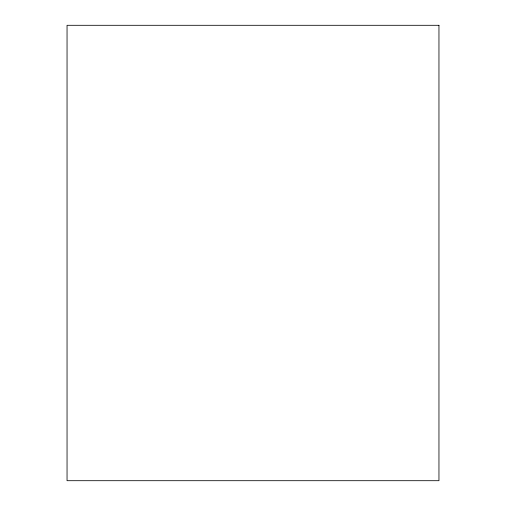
<?xml version="1.0" encoding="UTF-8"?>
<svg xmlns="http://www.w3.org/2000/svg" width="506" height="506" viewBox="0 0 506 506"><rect width="100%" height="100%" fill="white"/><g stroke="black" fill="none" stroke-linecap="round" stroke-linejoin="round"><path stroke-width="0.76" d="M438.955 25.3L67.045 25.3L67.045 480.7L438.955 480.7L438.955 25.3"/></g></svg>
